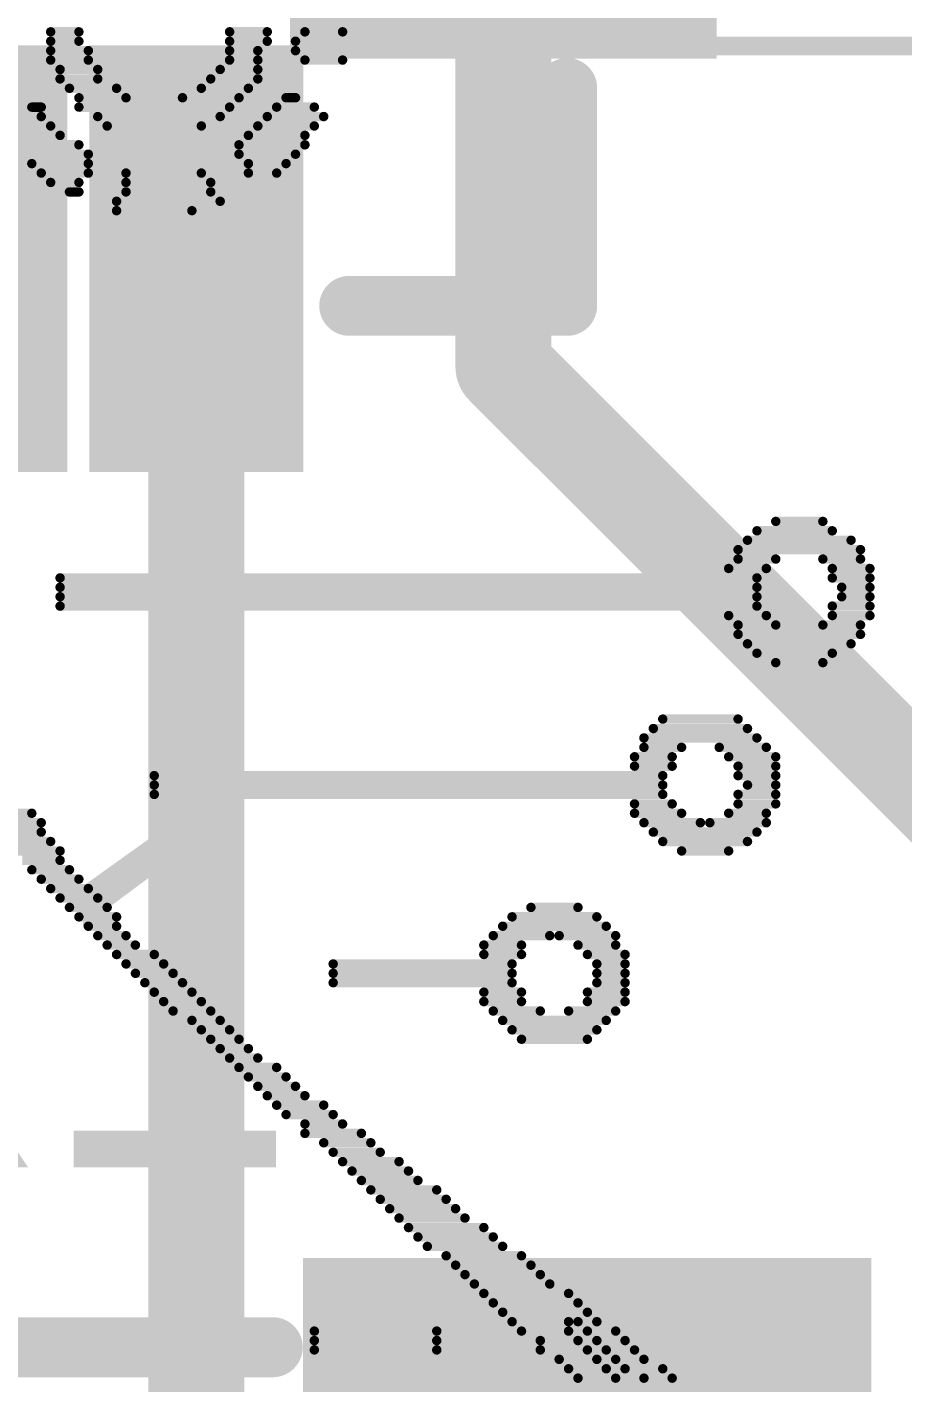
# Model space of a CAD drawing. Header units: inches. Extents: x -8 to 386, y -12 to 64.
# Drawn here: x 11.773 to 13.628, y 1.271 to 4.142 of the extents above; entities that cross this region are included whole.
import ezdxf

# ---------------------------------------------------------------- set-up
doc = ezdxf.new("R2010")
doc.units = ezdxf.units.IN
for name, color, linetype in [('Board_outline', 216, 'Continuous'), ('Bottom Overlay', 54, 'Continuous'), ('Top Layer', 1, 'Continuous'), ('Top Overlay', 2, 'Continuous'), ('Top Paste', 8, 'Continuous'), ('Top Solder', 216, 'Continuous')]:
    doc.layers.add(name, color=color, linetype=linetype)
doc.styles.add('Arial', font='', dxfattribs={"height": 0.2})
doc.styles.get('Arial').set_extended_font_data('Arial')

msp = doc.modelspace()

# ---------------------------------------------------------------- hatches: boundary and pattern name
at = {"layer": 'Top Layer'}
for points in [[(12.257, 4.0018), (12.257, 3.3018), (12.007, 3.3018), (12.007, 4.0018)], [(13.4874, 1.4478), (12.446, 1.4478), (12.446, -0.3556), (13.4874, -0.3556)], [(13.4594, -0.3666), (12.4594, -0.3666), (12.4594, 1.4334), (13.4594, 1.4334)]]:
    msp.add_hatch(color=1, dxfattribs=at).paths.add_polyline_path(points)
at = {"layer": 'Top Paste'}
for points in [[(12.257, 4.0018), (12.257, 3.3018), (12.007, 3.3018), (12.007, 4.0018)], [(13.4594, -0.3666), (12.4594, -0.3666), (12.4594, 1.4334), (13.4594, 1.4334)]]:
    msp.add_hatch(color=8, dxfattribs=at).paths.add_polyline_path(points)
at = {"layer": 'Top Solder'}
for points in [[(12.3304, 4.5284), (13.2336, 4.5284), (13.2336, 4.0752), (12.3304, 4.0752)], [(11.8586, 4.1034), (11.8586, 3.2002), (11.4054, 3.2002), (11.4054, 4.1034)], [(12.3586, 4.1034), (12.3586, 3.2002), (11.9054, 3.2002), (11.9054, 4.1034)], [(13.561, -0.4682), (12.3578, -0.4682), (12.3578, 1.535), (13.561, 1.535)]]:
    msp.add_hatch(color=216, dxfattribs=at).paths.add_polyline_path(points)

# ---------------------------------------------------------------- linework, layer by layer
at = {"layer": 'Board_outline', "const_width": 0.254}
msp.add_lwpolyline([(37.5368, 13.3604, 1), (-7.4632, 13.3604, 1)], format="xyb", close=True, dxfattribs=at)
at = {"layer": 'Bottom Overlay', "const_width": 0.0199}
for points in [[(11.8233, 4.1321), (11.8832, 4.1321)], [(12.2022, 4.1321), (12.282, 4.1321)], [(12.3617, 4.1321), (12.4415, 4.1321)], [(11.8233, 4.1122), (11.8832, 4.1122)], [(12.2022, 4.1122), (12.282, 4.1122)], [(12.3418, 4.1122), (13.6977, 4.1122)], [(11.8233, 4.0922), (11.9031, 4.0922)], [(11.8233, 4.0723), (11.9031, 4.0723)], [(12.2022, 4.0922), (12.262, 4.0922)], [(12.2022, 4.0723), (12.262, 4.0723)], [(12.3418, 4.0922), (13.6977, 4.0922)], [(12.3617, 4.0723), (12.4415, 4.0723)], [(11.8433, 4.0524), (11.923, 4.0524)], [(12.1823, 4.0524), (12.262, 4.0524)], [(11.8433, 4.0324), (11.923, 4.0324)], [(11.8632, 4.0125), (11.9629, 4.0125)], [(12.1424, 4.0125), (12.2421, 4.0125)], [(12.1623, 4.0324), (12.262, 4.0324)], [(11.8832, 3.9925), (11.9829, 3.9925)], [(12.1025, 3.9925), (12.2221, 3.9925)], [(12.3218, 3.9925), (12.3418, 3.9925)], [(11.7635, 3.9527), (11.8034, 3.9527)], [(11.7835, 3.9726), (11.8034, 3.9726)], [(11.8832, 3.9726), (12.2022, 3.9726)], [(11.923, 3.9527), (12.1823, 3.9527)], [(12.282, 3.9527), (12.4016, 3.9527)], [(12.3019, 3.9726), (12.3817, 3.9726)], [(11.7236, 3.9327), (11.8233, 3.9327)], [(11.943, 3.9327), (12.1424, 3.9327)], [(12.262, 3.9327), (12.3817, 3.9327)], [(11.7236, 3.9128), (11.8433, 3.9128)], [(12.2421, 3.9128), (12.3617, 3.9128)], [(11.7436, 3.8928), (11.8832, 3.8928)], [(11.7635, 3.8729), (11.9031, 3.8729)], [(12.2221, 3.8928), (12.3617, 3.8928)], [(12.2221, 3.8729), (12.3418, 3.8729)], [(11.7835, 3.853), (11.9031, 3.853)], [(12.2421, 3.853), (12.3218, 3.853)], [(11.8034, 3.833), (11.9031, 3.833)], [(11.8233, 3.8131), (11.8832, 3.8131)], [(11.9829, 3.833), (12.1424, 3.833)], [(11.9829, 3.8131), (12.1623, 3.8131)], [(12.2421, 3.833), (12.3019, 3.833)], [(11.8632, 3.7931), (11.8832, 3.7931)], [(11.9829, 3.7931), (12.1623, 3.7931)], [(11.9629, 3.7732), (12.1823, 3.7732)], [(11.9629, 3.7533), (12.1224, 3.7533)], [(13.3587, 3.0952), (13.4584, 3.0952)], [(13.3189, 3.0753), (13.4784, 3.0753)], [(13.279, 3.0354), (13.5382, 3.0354)], [(13.2989, 3.0554), (13.5183, 3.0554)], [(13.279, 3.0155), (13.3587, 3.0155)], [(13.4584, 3.0155), (13.5382, 3.0155)], [(13.259, 2.9955), (13.3388, 2.9955)], [(13.4784, 2.9955), (13.5581, 2.9955)], [(11.8433, 2.9756), (13.3189, 2.9756)], [(11.8433, 2.9557), (13.3189, 2.9557)], [(13.4784, 2.9756), (13.5581, 2.9756)], [(13.4983, 2.9557), (13.5581, 2.9557)], [(11.8433, 2.9357), (13.3189, 2.9357)], [(13.4983, 2.9357), (13.5581, 2.9357)], [(11.8433, 2.9158), (13.3189, 2.9158)], [(13.259, 2.8958), (13.3388, 2.8958)], [(13.4784, 2.9158), (13.5581, 2.9158)], [(13.4784, 2.8958), (13.5581, 2.8958)], [(13.279, 2.8759), (13.3587, 2.8759)], [(13.4584, 2.8759), (13.5382, 2.8759)], [(13.279, 2.856), (13.5382, 2.856)], [(13.2989, 2.836), (13.5183, 2.836)], [(13.3189, 2.8161), (13.4784, 2.8161)], [(13.3587, 2.7961), (13.4584, 2.7961)], [(13.1195, 2.6765), (13.279, 2.6765)], [(13.0796, 2.6366), (13.3189, 2.6366)], [(13.0995, 2.6565), (13.2989, 2.6565)], [(13.0796, 2.6167), (13.1593, 2.6167)], [(13.2391, 2.6167), (13.3388, 2.6167)], [(13.0596, 2.5967), (13.1394, 2.5967)], [(13.0596, 2.5768), (13.1394, 2.5768)], [(13.259, 2.5967), (13.3587, 2.5967)], [(13.279, 2.5768), (13.3587, 2.5768)], [(12.0427, 2.5568), (13.1195, 2.5568)], [(13.279, 2.5568), (13.3587, 2.5568)], [(12.0427, 2.5369), (13.1195, 2.5369)], [(12.0427, 2.517), (13.1195, 2.517)], [(13.279, 2.517), (13.3587, 2.517)], [(13.2989, 2.5369), (13.3587, 2.5369)], [(13.0596, 2.497), (13.1394, 2.497)], [(13.279, 2.497), (13.3587, 2.497)], [(11.6838, 2.4771), (11.7835, 2.4771)], [(13.0596, 2.4771), (13.1593, 2.4771)], [(13.259, 2.4771), (13.3388, 2.4771)], [(11.7037, 2.4571), (11.8034, 2.4571)], [(11.7037, 2.4372), (11.8034, 2.4372)], [(13.0796, 2.4571), (13.1992, 2.4571)], [(13.0995, 2.4372), (13.3189, 2.4372)], [(13.2192, 2.4571), (13.3388, 2.4571)], [(11.7236, 2.4173), (11.8233, 2.4173)], [(13.1195, 2.4173), (13.2989, 2.4173)], [(11.7436, 2.3973), (11.8433, 2.3973)], [(11.7635, 2.3774), (11.8433, 2.3774)], [(13.1593, 2.3973), (13.259, 2.3973)], [(11.7835, 2.3574), (11.8632, 2.3574)], [(11.8034, 2.3375), (11.8832, 2.3375)], [(11.8233, 2.3176), (11.9031, 2.3176)], [(11.8433, 2.2976), (11.923, 2.2976)], [(11.8632, 2.2777), (11.943, 2.2777)], [(12.8403, 2.2777), (12.94, 2.2777)], [(11.8832, 2.2577), (11.9629, 2.2577)], [(11.9031, 2.2378), (11.9629, 2.2378)], [(12.7805, 2.2378), (12.9998, 2.2378)], [(12.8004, 2.2577), (12.9799, 2.2577)], [(11.923, 2.2179), (11.9829, 2.2179)], [(12.7605, 2.2179), (12.8802, 2.2179)], [(12.9001, 2.2179), (13.0198, 2.2179)], [(11.943, 2.1979), (12.0028, 2.1979)], [(11.9629, 2.178), (12.0427, 2.178)], [(12.7406, 2.1979), (12.8204, 2.1979)], [(12.7406, 2.178), (12.8204, 2.178)], [(12.94, 2.1979), (13.0198, 2.1979)], [(12.9599, 2.178), (13.0397, 2.178)], [(11.9829, 2.158), (12.0626, 2.158)], [(12.4215, 2.158), (12.8004, 2.158)], [(12.9799, 2.158), (13.0397, 2.158)], [(12.0028, 2.1381), (12.0826, 2.1381)], [(12.0227, 2.1182), (12.1025, 2.1182)], [(12.4215, 2.1381), (12.8004, 2.1381)], [(12.4215, 2.1182), (12.8004, 2.1182)], [(12.9799, 2.1381), (13.0397, 2.1381)], [(12.9799, 2.1182), (13.0397, 2.1182)], [(12.0427, 2.0982), (12.1224, 2.0982)], [(12.7406, 2.0982), (12.8204, 2.0982)], [(12.9599, 2.0982), (13.0397, 2.0982)], [(12.0626, 2.0783), (12.1424, 2.0783)], [(12.0826, 2.0583), (12.1623, 2.0583)], [(12.7406, 2.0783), (12.8204, 2.0783)], [(12.7605, 2.0583), (12.8602, 2.0583)], [(12.9201, 2.0583), (13.0198, 2.0583)], [(12.9599, 2.0783), (13.0397, 2.0783)], [(12.1224, 2.0384), (12.1823, 2.0384)], [(12.7805, 2.0384), (12.9998, 2.0384)], [(12.1424, 2.0185), (12.2022, 2.0185)], [(12.8004, 2.0185), (12.9799, 2.0185)], [(12.1623, 1.9985), (12.2221, 1.9985)], [(12.1823, 1.9786), (12.2421, 1.9786)], [(12.8204, 1.9985), (12.9599, 1.9985)], [(12.2022, 1.9586), (12.262, 1.9586)], [(12.2221, 1.9387), (12.3019, 1.9387)], [(12.2421, 1.9188), (12.3218, 1.9188)], [(12.262, 1.8988), (12.3418, 1.8988)], [(12.282, 1.8789), (12.3617, 1.8789)], [(12.3019, 1.8589), (12.4016, 1.8589)], [(12.3218, 1.839), (12.4215, 1.839)], [(12.3617, 1.8191), (12.4415, 1.8191)], [(12.3617, 1.7991), (12.4814, 1.7991)], [(12.4016, 1.7792), (12.5013, 1.7792)], [(12.4215, 1.7592), (12.5213, 1.7592)], [(12.4415, 1.7393), (12.5611, 1.7393)], [(12.4614, 1.7194), (12.5811, 1.7194)], [(12.4814, 1.6994), (12.601, 1.6994)], [(12.5013, 1.6795), (12.6409, 1.6795)], [(12.5213, 1.6595), (12.6608, 1.6595)], [(12.5412, 1.6396), (12.6808, 1.6396)], [(12.5611, 1.6197), (12.7007, 1.6197)], [(12.5811, 1.5997), (12.7406, 1.5997)], [(12.601, 1.5798), (12.7605, 1.5798)], [(12.621, 1.5598), (12.7805, 1.5598)], [(12.6608, 1.5399), (12.8204, 1.5399)], [(12.6808, 1.52), (12.8403, 1.52)], [(12.7007, 1.5), (12.8602, 1.5)], [(12.7207, 1.4801), (12.8802, 1.4801)], [(12.7406, 1.4601), (12.9201, 1.4601)], [(12.7605, 1.4402), (12.94, 1.4402)], [(12.7805, 1.4203), (12.9599, 1.4203)], [(12.8004, 1.4003), (12.9201, 1.4003)], [(12.94, 1.4003), (12.9799, 1.4003)], [(12.3817, 1.3804), (12.6409, 1.3804)], [(12.8204, 1.3804), (12.9201, 1.3804)], [(12.9599, 1.3804), (13.0198, 1.3804)], [(12.3817, 1.3604), (12.6409, 1.3604)], [(12.3817, 1.3405), (12.6409, 1.3405)], [(12.8602, 1.3604), (12.94, 1.3604)], [(12.8602, 1.3405), (12.9599, 1.3405)], [(12.9799, 1.3604), (13.0397, 1.3604)], [(12.9998, 1.3405), (13.0596, 1.3405)], [(12.9001, 1.3206), (12.9799, 1.3206)], [(13.0198, 1.3206), (13.0796, 1.3206)], [(12.9201, 1.3006), (12.9998, 1.3006)], [(13.0397, 1.3006), (13.1195, 1.3006)], [(12.94, 1.2807), (13.0198, 1.2807)], [(13.0796, 1.2807), (13.1394, 1.2807)]]:
    msp.add_lwpolyline(points, dxfattribs=at)
at = {"layer": 'Bottom Overlay', "const_width": 0.00997}
for points in [[(11.8184, 4.1321, 1), (11.8283, 4.1321, 1)], [(11.8782, 4.1321, 1), (11.8881, 4.1321, 1)], [(12.1972, 4.1321, 1), (12.2072, 4.1321, 1)], [(12.277, 4.1321, 1), (12.287, 4.1321, 1)], [(12.3567, 4.1321, 1), (12.3667, 4.1321, 1)], [(12.4365, 4.1321, 1), (12.4465, 4.1321, 1)], [(11.8184, 4.1122, 1), (11.8283, 4.1122, 1)], [(11.8782, 4.1122, 1), (11.8881, 4.1122, 1)], [(12.1972, 4.1122, 1), (12.2072, 4.1122, 1)], [(12.277, 4.1122, 1), (12.287, 4.1122, 1)], [(12.3368, 4.1122, 1), (12.3468, 4.1122, 1)], [(11.8184, 4.0922, 1), (11.8283, 4.0922, 1)], [(11.8184, 4.0723, 1), (11.8283, 4.0723, 1)], [(11.8981, 4.0922, 1), (11.9081, 4.0922, 1)], [(11.8981, 4.0723, 1), (11.9081, 4.0723, 1)], [(12.1972, 4.0922, 1), (12.2072, 4.0922, 1)], [(12.1972, 4.0723, 1), (12.2072, 4.0723, 1)], [(12.257, 4.0922, 1), (12.267, 4.0922, 1)], [(12.257, 4.0723, 1), (12.267, 4.0723, 1)], [(12.3368, 4.0922, 1), (12.3468, 4.0922, 1)], [(12.3567, 4.0723, 1), (12.3667, 4.0723, 1)], [(12.4365, 4.0723, 1), (12.4465, 4.0723, 1)], [(11.8383, 4.0524, 1), (11.8483, 4.0524, 1)], [(11.9181, 4.0524, 1), (11.928, 4.0524, 1)], [(12.1773, 4.0524, 1), (12.1873, 4.0524, 1)], [(12.257, 4.0524, 1), (12.267, 4.0524, 1)], [(11.8383, 4.0324, 1), (11.8483, 4.0324, 1)], [(11.8582, 4.0125, 1), (11.8682, 4.0125, 1)], [(11.9181, 4.0324, 1), (11.928, 4.0324, 1)], [(11.9579, 4.0125, 1), (11.9679, 4.0125, 1)], [(12.1374, 4.0125, 1), (12.1474, 4.0125, 1)], [(12.1573, 4.0324, 1), (12.1673, 4.0324, 1)], [(12.2371, 4.0125, 1), (12.2471, 4.0125, 1)], [(12.257, 4.0324, 1), (12.267, 4.0324, 1)], [(11.8782, 3.9925, 1), (11.8881, 3.9925, 1)], [(11.9779, 3.9925, 1), (11.9879, 3.9925, 1)], [(12.0975, 3.9925, 1), (12.1075, 3.9925, 1)], [(12.2172, 3.9925, 1), (12.2271, 3.9925, 1)], [(12.3169, 3.9925, 1), (12.3268, 3.9925, 1)], [(12.3368, 3.9925, 1), (12.3468, 3.9925, 1)], [(11.7785, 3.9726, 1), (11.7884, 3.9726, 1)], [(11.7984, 3.9726, 1), (11.8084, 3.9726, 1)], [(11.7984, 3.9527, 1), (11.8084, 3.9527, 1)], [(11.8782, 3.9726, 1), (11.8881, 3.9726, 1)], [(11.9181, 3.9527, 1), (11.928, 3.9527, 1)], [(12.1773, 3.9527, 1), (12.1873, 3.9527, 1)], [(12.1972, 3.9726, 1), (12.2072, 3.9726, 1)], [(12.277, 3.9527, 1), (12.287, 3.9527, 1)], [(12.2969, 3.9726, 1), (12.3069, 3.9726, 1)], [(12.3767, 3.9726, 1), (12.3867, 3.9726, 1)], [(12.3966, 3.9527, 1), (12.4066, 3.9527, 1)], [(11.8184, 3.9327, 1), (11.8283, 3.9327, 1)], [(11.938, 3.9327, 1), (11.948, 3.9327, 1)], [(12.1374, 3.9327, 1), (12.1474, 3.9327, 1)], [(12.257, 3.9327, 1), (12.267, 3.9327, 1)], [(12.3767, 3.9327, 1), (12.3867, 3.9327, 1)], [(11.8383, 3.9128, 1), (11.8483, 3.9128, 1)], [(12.2371, 3.9128, 1), (12.2471, 3.9128, 1)], [(12.3567, 3.9128, 1), (12.3667, 3.9128, 1)], [(11.8782, 3.8928, 1), (11.8881, 3.8928, 1)], [(11.8981, 3.8729, 1), (11.9081, 3.8729, 1)], [(12.2172, 3.8928, 1), (12.2271, 3.8928, 1)], [(12.2172, 3.8729, 1), (12.2271, 3.8729, 1)], [(12.3368, 3.8729, 1), (12.3468, 3.8729, 1)], [(12.3567, 3.8928, 1), (12.3667, 3.8928, 1)], [(11.7785, 3.853, 1), (11.7884, 3.853, 1)], [(11.8981, 3.853, 1), (11.9081, 3.853, 1)], [(12.2371, 3.853, 1), (12.2471, 3.853, 1)], [(12.3169, 3.853, 1), (12.3268, 3.853, 1)], [(11.7984, 3.833, 1), (11.8084, 3.833, 1)], [(11.8184, 3.8131, 1), (11.8283, 3.8131, 1)], [(11.8782, 3.8131, 1), (11.8881, 3.8131, 1)], [(11.8981, 3.833, 1), (11.9081, 3.833, 1)], [(11.9779, 3.833, 1), (11.9879, 3.833, 1)], [(11.9779, 3.8131, 1), (11.9879, 3.8131, 1)], [(12.1374, 3.833, 1), (12.1474, 3.833, 1)], [(12.1573, 3.8131, 1), (12.1673, 3.8131, 1)], [(12.2371, 3.833, 1), (12.2471, 3.833, 1)], [(12.2969, 3.833, 1), (12.3069, 3.833, 1)], [(11.8582, 3.7931, 1), (11.8682, 3.7931, 1)], [(11.8782, 3.7931, 1), (11.8881, 3.7931, 1)], [(11.9779, 3.7931, 1), (11.9879, 3.7931, 1)], [(12.1573, 3.7931, 1), (12.1673, 3.7931, 1)], [(11.9579, 3.7732, 1), (11.9679, 3.7732, 1)], [(11.9579, 3.7533, 1), (11.9679, 3.7533, 1)], [(12.1175, 3.7533, 1), (12.1274, 3.7533, 1)], [(12.1773, 3.7732, 1), (12.1873, 3.7732, 1)], [(13.3538, 3.0952, 1), (13.3637, 3.0952, 1)], [(13.4535, 3.0952, 1), (13.4634, 3.0952, 1)], [(13.3139, 3.0753, 1), (13.3238, 3.0753, 1)], [(13.4734, 3.0753, 1), (13.4834, 3.0753, 1)], [(13.274, 3.0354, 1), (13.284, 3.0354, 1)], [(13.2939, 3.0554, 1), (13.3039, 3.0554, 1)], [(13.5133, 3.0554, 1), (13.5232, 3.0554, 1)], [(13.5332, 3.0354, 1), (13.5432, 3.0354, 1)], [(13.274, 3.0155, 1), (13.284, 3.0155, 1)], [(13.3538, 3.0155, 1), (13.3637, 3.0155, 1)], [(13.4535, 3.0155, 1), (13.4634, 3.0155, 1)], [(13.5332, 3.0155, 1), (13.5432, 3.0155, 1)], [(13.2541, 2.9955, 1), (13.264, 2.9955, 1)], [(13.3338, 2.9955, 1), (13.3438, 2.9955, 1)], [(13.4734, 2.9955, 1), (13.4834, 2.9955, 1)], [(13.5532, 2.9955, 1), (13.5631, 2.9955, 1)], [(11.8383, 2.9756, 1), (11.8483, 2.9756, 1)], [(11.8383, 2.9557, 1), (11.8483, 2.9557, 1)], [(13.3139, 2.9756, 1), (13.3238, 2.9756, 1)], [(13.3139, 2.9557, 1), (13.3238, 2.9557, 1)], [(13.4734, 2.9756, 1), (13.4834, 2.9756, 1)], [(13.4933, 2.9557, 1), (13.5033, 2.9557, 1)], [(13.5532, 2.9756, 1), (13.5631, 2.9756, 1)], [(13.5532, 2.9557, 1), (13.5631, 2.9557, 1)], [(11.8383, 2.9357, 1), (11.8483, 2.9357, 1)], [(13.3139, 2.9357, 1), (13.3238, 2.9357, 1)], [(13.4933, 2.9357, 1), (13.5033, 2.9357, 1)], [(13.5532, 2.9357, 1), (13.5631, 2.9357, 1)], [(11.8383, 2.9158, 1), (11.8483, 2.9158, 1)], [(13.2541, 2.8958, 1), (13.264, 2.8958, 1)], [(13.3139, 2.9158, 1), (13.3238, 2.9158, 1)], [(13.3338, 2.8958, 1), (13.3438, 2.8958, 1)], [(13.4734, 2.9158, 1), (13.4834, 2.9158, 1)], [(13.4734, 2.8958, 1), (13.4834, 2.8958, 1)], [(13.5532, 2.9158, 1), (13.5631, 2.9158, 1)], [(13.5532, 2.8958, 1), (13.5631, 2.8958, 1)], [(13.274, 2.8759, 1), (13.284, 2.8759, 1)], [(13.3538, 2.8759, 1), (13.3637, 2.8759, 1)], [(13.4535, 2.8759, 1), (13.4634, 2.8759, 1)], [(13.5332, 2.8759, 1), (13.5432, 2.8759, 1)], [(13.274, 2.856, 1), (13.284, 2.856, 1)], [(13.2939, 2.836, 1), (13.3039, 2.836, 1)], [(13.5133, 2.836, 1), (13.5232, 2.836, 1)], [(13.5332, 2.856, 1), (13.5432, 2.856, 1)], [(13.3139, 2.8161, 1), (13.3238, 2.8161, 1)], [(13.4734, 2.8161, 1), (13.4834, 2.8161, 1)], [(13.3538, 2.7961, 1), (13.3637, 2.7961, 1)], [(13.4535, 2.7961, 1), (13.4634, 2.7961, 1)], [(13.1145, 2.6765, 1), (13.1244, 2.6765, 1)], [(13.274, 2.6765, 1), (13.284, 2.6765, 1)], [(13.0746, 2.6366, 1), (13.0846, 2.6366, 1)], [(13.0945, 2.6565, 1), (13.1045, 2.6565, 1)], [(13.2939, 2.6565, 1), (13.3039, 2.6565, 1)], [(13.3139, 2.6366, 1), (13.3238, 2.6366, 1)], [(13.0746, 2.6167, 1), (13.0846, 2.6167, 1)], [(13.1544, 2.6167, 1), (13.1643, 2.6167, 1)], [(13.2341, 2.6167, 1), (13.2441, 2.6167, 1)], [(13.3338, 2.6167, 1), (13.3438, 2.6167, 1)], [(13.0547, 2.5967, 1), (13.0646, 2.5967, 1)], [(13.0547, 2.5768, 1), (13.0646, 2.5768, 1)], [(13.1344, 2.5967, 1), (13.1444, 2.5967, 1)], [(13.1344, 2.5768, 1), (13.1444, 2.5768, 1)], [(13.2541, 2.5967, 1), (13.264, 2.5967, 1)], [(13.274, 2.5768, 1), (13.284, 2.5768, 1)], [(13.3538, 2.5967, 1), (13.3637, 2.5967, 1)], [(13.3538, 2.5768, 1), (13.3637, 2.5768, 1)], [(12.0377, 2.5568, 1), (12.0477, 2.5568, 1)], [(13.1145, 2.5568, 1), (13.1244, 2.5568, 1)], [(13.274, 2.5568, 1), (13.284, 2.5568, 1)], [(13.3538, 2.5568, 1), (13.3637, 2.5568, 1)], [(12.0377, 2.5369, 1), (12.0477, 2.5369, 1)], [(12.0377, 2.517, 1), (12.0477, 2.517, 1)], [(13.1145, 2.5369, 1), (13.1244, 2.5369, 1)], [(13.1145, 2.517, 1), (13.1244, 2.517, 1)], [(13.274, 2.517, 1), (13.284, 2.517, 1)], [(13.2939, 2.5369, 1), (13.3039, 2.5369, 1)], [(13.3538, 2.5369, 1), (13.3637, 2.5369, 1)], [(13.3538, 2.517, 1), (13.3637, 2.517, 1)], [(13.0547, 2.497, 1), (13.0646, 2.497, 1)], [(13.1344, 2.497, 1), (13.1444, 2.497, 1)], [(13.274, 2.497, 1), (13.284, 2.497, 1)], [(13.3538, 2.497, 1), (13.3637, 2.497, 1)], [(11.7785, 2.4771, 1), (11.7884, 2.4771, 1)], [(13.0547, 2.4771, 1), (13.0646, 2.4771, 1)], [(13.1544, 2.4771, 1), (13.1643, 2.4771, 1)], [(13.2541, 2.4771, 1), (13.264, 2.4771, 1)], [(13.3338, 2.4771, 1), (13.3438, 2.4771, 1)], [(11.7984, 2.4571, 1), (11.8084, 2.4571, 1)], [(11.7984, 2.4372, 1), (11.8084, 2.4372, 1)], [(13.0746, 2.4571, 1), (13.0846, 2.4571, 1)], [(13.0945, 2.4372, 1), (13.1045, 2.4372, 1)], [(13.1942, 2.4571, 1), (13.2042, 2.4571, 1)], [(13.2142, 2.4571, 1), (13.2241, 2.4571, 1)], [(13.3139, 2.4372, 1), (13.3238, 2.4372, 1)], [(13.3338, 2.4571, 1), (13.3438, 2.4571, 1)], [(11.8184, 2.4173, 1), (11.8283, 2.4173, 1)], [(13.1145, 2.4173, 1), (13.1244, 2.4173, 1)], [(13.2939, 2.4173, 1), (13.3039, 2.4173, 1)], [(11.8383, 2.3973, 1), (11.8483, 2.3973, 1)], [(11.8383, 2.3774, 1), (11.8483, 2.3774, 1)], [(13.1544, 2.3973, 1), (13.1643, 2.3973, 1)], [(13.2541, 2.3973, 1), (13.264, 2.3973, 1)], [(11.7785, 2.3574, 1), (11.7884, 2.3574, 1)], [(11.8582, 2.3574, 1), (11.8682, 2.3574, 1)], [(11.7984, 2.3375, 1), (11.8084, 2.3375, 1)], [(11.8184, 2.3176, 1), (11.8283, 2.3176, 1)], [(11.8782, 2.3375, 1), (11.8881, 2.3375, 1)], [(11.8981, 2.3176, 1), (11.9081, 2.3176, 1)], [(11.8383, 2.2976, 1), (11.8483, 2.2976, 1)], [(11.9181, 2.2976, 1), (11.928, 2.2976, 1)], [(11.8582, 2.2777, 1), (11.8682, 2.2777, 1)], [(11.938, 2.2777, 1), (11.948, 2.2777, 1)], [(12.8353, 2.2777, 1), (12.8453, 2.2777, 1)], [(12.935, 2.2777, 1), (12.945, 2.2777, 1)], [(11.8782, 2.2577, 1), (11.8881, 2.2577, 1)], [(11.8981, 2.2378, 1), (11.9081, 2.2378, 1)], [(11.9579, 2.2577, 1), (11.9679, 2.2577, 1)], [(11.9579, 2.2378, 1), (11.9679, 2.2378, 1)], [(12.7755, 2.2378, 1), (12.7855, 2.2378, 1)], [(12.7954, 2.2577, 1), (12.8054, 2.2577, 1)], [(12.9749, 2.2577, 1), (12.9849, 2.2577, 1)], [(12.9948, 2.2378, 1), (13.0048, 2.2378, 1)], [(11.9181, 2.2179, 1), (11.928, 2.2179, 1)], [(11.9779, 2.2179, 1), (11.9879, 2.2179, 1)], [(12.7555, 2.2179, 1), (12.7655, 2.2179, 1)], [(12.8752, 2.2179, 1), (12.8852, 2.2179, 1)], [(12.8951, 2.2179, 1), (12.9051, 2.2179, 1)], [(13.0148, 2.2179, 1), (13.0247, 2.2179, 1)], [(11.938, 2.1979, 1), (11.948, 2.1979, 1)], [(11.9579, 2.178, 1), (11.9679, 2.178, 1)], [(11.9978, 2.1979, 1), (12.0078, 2.1979, 1)], [(12.0377, 2.178, 1), (12.0477, 2.178, 1)], [(12.7356, 2.1979, 1), (12.7456, 2.1979, 1)], [(12.7356, 2.178, 1), (12.7456, 2.178, 1)], [(12.8154, 2.1979, 1), (12.8253, 2.1979, 1)], [(12.8154, 2.178, 1), (12.8253, 2.178, 1)], [(12.935, 2.1979, 1), (12.945, 2.1979, 1)], [(12.955, 2.178, 1), (12.9649, 2.178, 1)], [(13.0148, 2.1979, 1), (13.0247, 2.1979, 1)], [(13.0347, 2.178, 1), (13.0447, 2.178, 1)], [(11.9779, 2.158, 1), (11.9879, 2.158, 1)], [(12.0576, 2.158, 1), (12.0676, 2.158, 1)], [(12.4166, 2.158, 1), (12.4265, 2.158, 1)], [(12.7954, 2.158, 1), (12.8054, 2.158, 1)], [(12.9749, 2.158, 1), (12.9849, 2.158, 1)], [(13.0347, 2.158, 1), (13.0447, 2.158, 1)], [(11.9978, 2.1381, 1), (12.0078, 2.1381, 1)], [(12.0178, 2.1182, 1), (12.0277, 2.1182, 1)], [(12.0776, 2.1381, 1), (12.0876, 2.1381, 1)], [(12.0975, 2.1182, 1), (12.1075, 2.1182, 1)], [(12.4166, 2.1381, 1), (12.4265, 2.1381, 1)], [(12.4166, 2.1182, 1), (12.4265, 2.1182, 1)], [(12.7954, 2.1381, 1), (12.8054, 2.1381, 1)], [(12.7954, 2.1182, 1), (12.8054, 2.1182, 1)], [(12.9749, 2.1381, 1), (12.9849, 2.1381, 1)], [(12.9749, 2.1182, 1), (12.9849, 2.1182, 1)], [(13.0347, 2.1381, 1), (13.0447, 2.1381, 1)], [(13.0347, 2.1182, 1), (13.0447, 2.1182, 1)], [(12.0377, 2.0982, 1), (12.0477, 2.0982, 1)], [(12.1175, 2.0982, 1), (12.1274, 2.0982, 1)], [(12.7356, 2.0982, 1), (12.7456, 2.0982, 1)], [(12.8154, 2.0982, 1), (12.8253, 2.0982, 1)], [(12.955, 2.0982, 1), (12.9649, 2.0982, 1)], [(13.0347, 2.0982, 1), (13.0447, 2.0982, 1)], [(12.0576, 2.0783, 1), (12.0676, 2.0783, 1)], [(12.0776, 2.0583, 1), (12.0876, 2.0583, 1)], [(12.1374, 2.0783, 1), (12.1474, 2.0783, 1)], [(12.1573, 2.0583, 1), (12.1673, 2.0583, 1)], [(12.7356, 2.0783, 1), (12.7456, 2.0783, 1)], [(12.7555, 2.0583, 1), (12.7655, 2.0583, 1)], [(12.8154, 2.0783, 1), (12.8253, 2.0783, 1)], [(12.8552, 2.0583, 1), (12.8652, 2.0583, 1)], [(12.9151, 2.0583, 1), (12.925, 2.0583, 1)], [(12.955, 2.0783, 1), (12.9649, 2.0783, 1)], [(13.0148, 2.0583, 1), (13.0247, 2.0583, 1)], [(13.0347, 2.0783, 1), (13.0447, 2.0783, 1)], [(12.1175, 2.0384, 1), (12.1274, 2.0384, 1)], [(12.1773, 2.0384, 1), (12.1873, 2.0384, 1)], [(12.7755, 2.0384, 1), (12.7855, 2.0384, 1)], [(12.9948, 2.0384, 1), (13.0048, 2.0384, 1)], [(12.1374, 2.0185, 1), (12.1474, 2.0185, 1)], [(12.1972, 2.0185, 1), (12.2072, 2.0185, 1)], [(12.7954, 2.0185, 1), (12.8054, 2.0185, 1)], [(12.9749, 2.0185, 1), (12.9849, 2.0185, 1)], [(12.1573, 1.9985, 1), (12.1673, 1.9985, 1)], [(12.1773, 1.9786, 1), (12.1873, 1.9786, 1)], [(12.2172, 1.9985, 1), (12.2271, 1.9985, 1)], [(12.2371, 1.9786, 1), (12.2471, 1.9786, 1)], [(12.8154, 1.9985, 1), (12.8253, 1.9985, 1)], [(12.955, 1.9985, 1), (12.9649, 1.9985, 1)], [(12.1972, 1.9586, 1), (12.2072, 1.9586, 1)], [(12.257, 1.9586, 1), (12.267, 1.9586, 1)], [(12.2172, 1.9387, 1), (12.2271, 1.9387, 1)], [(12.2371, 1.9188, 1), (12.2471, 1.9188, 1)], [(12.2969, 1.9387, 1), (12.3069, 1.9387, 1)], [(12.3169, 1.9188, 1), (12.3268, 1.9188, 1)], [(12.257, 1.8988, 1), (12.267, 1.8988, 1)], [(12.3368, 1.8988, 1), (12.3468, 1.8988, 1)], [(12.277, 1.8789, 1), (12.287, 1.8789, 1)], [(12.2969, 1.8589, 1), (12.3069, 1.8589, 1)], [(12.3567, 1.8789, 1), (12.3667, 1.8789, 1)], [(12.3966, 1.8589, 1), (12.4066, 1.8589, 1)], [(12.3169, 1.839, 1), (12.3268, 1.839, 1)], [(12.4166, 1.839, 1), (12.4265, 1.839, 1)], [(12.3567, 1.8191, 1), (12.3667, 1.8191, 1)], [(12.3567, 1.7991, 1), (12.3667, 1.7991, 1)], [(12.4365, 1.8191, 1), (12.4465, 1.8191, 1)], [(12.4764, 1.7991, 1), (12.4864, 1.7991, 1)], [(12.3966, 1.7792, 1), (12.4066, 1.7792, 1)], [(12.4963, 1.7792, 1), (12.5063, 1.7792, 1)], [(12.4166, 1.7592, 1), (12.4265, 1.7592, 1)], [(12.5163, 1.7592, 1), (12.5262, 1.7592, 1)], [(12.4365, 1.7393, 1), (12.4465, 1.7393, 1)], [(12.4564, 1.7194, 1), (12.4664, 1.7194, 1)], [(12.5561, 1.7393, 1), (12.5661, 1.7393, 1)], [(12.5761, 1.7194, 1), (12.5861, 1.7194, 1)], [(12.4764, 1.6994, 1), (12.4864, 1.6994, 1)], [(12.596, 1.6994, 1), (12.606, 1.6994, 1)], [(12.4963, 1.6795, 1), (12.5063, 1.6795, 1)], [(12.5163, 1.6595, 1), (12.5262, 1.6595, 1)], [(12.6359, 1.6795, 1), (12.6459, 1.6795, 1)], [(12.6558, 1.6595, 1), (12.6658, 1.6595, 1)], [(12.5362, 1.6396, 1), (12.5462, 1.6396, 1)], [(12.6758, 1.6396, 1), (12.6858, 1.6396, 1)], [(12.5561, 1.6197, 1), (12.5661, 1.6197, 1)], [(12.5761, 1.5997, 1), (12.5861, 1.5997, 1)], [(12.6957, 1.6197, 1), (12.7057, 1.6197, 1)], [(12.7356, 1.5997, 1), (12.7456, 1.5997, 1)], [(12.596, 1.5798, 1), (12.606, 1.5798, 1)], [(12.7555, 1.5798, 1), (12.7655, 1.5798, 1)], [(12.616, 1.5598, 1), (12.6259, 1.5598, 1)], [(12.7755, 1.5598, 1), (12.7855, 1.5598, 1)], [(12.6558, 1.5399, 1), (12.6658, 1.5399, 1)], [(12.6758, 1.52, 1), (12.6858, 1.52, 1)], [(12.8154, 1.5399, 1), (12.8253, 1.5399, 1)], [(12.8353, 1.52, 1), (12.8453, 1.52, 1)], [(12.6957, 1.5, 1), (12.7057, 1.5, 1)], [(12.8552, 1.5, 1), (12.8652, 1.5, 1)], [(12.7157, 1.4801, 1), (12.7256, 1.4801, 1)], [(12.7356, 1.4601, 1), (12.7456, 1.4601, 1)], [(12.8752, 1.4801, 1), (12.8852, 1.4801, 1)], [(12.9151, 1.4601, 1), (12.925, 1.4601, 1)], [(12.7555, 1.4402, 1), (12.7655, 1.4402, 1)], [(12.935, 1.4402, 1), (12.945, 1.4402, 1)], [(12.7755, 1.4203, 1), (12.7855, 1.4203, 1)], [(12.7954, 1.4003, 1), (12.8054, 1.4003, 1)], [(12.9151, 1.4003, 1), (12.925, 1.4003, 1)], [(12.935, 1.4003, 1), (12.945, 1.4003, 1)], [(12.955, 1.4203, 1), (12.9649, 1.4203, 1)], [(12.9749, 1.4003, 1), (12.9849, 1.4003, 1)], [(12.3767, 1.3804, 1), (12.3867, 1.3804, 1)], [(12.6359, 1.3804, 1), (12.6459, 1.3804, 1)], [(12.8154, 1.3804, 1), (12.8253, 1.3804, 1)], [(12.9151, 1.3804, 1), (12.925, 1.3804, 1)], [(12.955, 1.3804, 1), (12.9649, 1.3804, 1)], [(13.0148, 1.3804, 1), (13.0247, 1.3804, 1)], [(12.3767, 1.3604, 1), (12.3867, 1.3604, 1)], [(12.3767, 1.3405, 1), (12.3867, 1.3405, 1)], [(12.6359, 1.3604, 1), (12.6459, 1.3604, 1)], [(12.6359, 1.3405, 1), (12.6459, 1.3405, 1)], [(12.8552, 1.3604, 1), (12.8652, 1.3604, 1)], [(12.8552, 1.3405, 1), (12.8652, 1.3405, 1)], [(12.935, 1.3604, 1), (12.945, 1.3604, 1)], [(12.955, 1.3405, 1), (12.9649, 1.3405, 1)], [(12.9749, 1.3604, 1), (12.9849, 1.3604, 1)], [(12.9948, 1.3405, 1), (13.0048, 1.3405, 1)], [(13.0347, 1.3604, 1), (13.0447, 1.3604, 1)], [(13.0547, 1.3405, 1), (13.0646, 1.3405, 1)], [(12.8951, 1.3206, 1), (12.9051, 1.3206, 1)], [(12.9749, 1.3206, 1), (12.9849, 1.3206, 1)], [(13.0148, 1.3206, 1), (13.0247, 1.3206, 1)], [(13.0746, 1.3206, 1), (13.0846, 1.3206, 1)], [(12.9151, 1.3006, 1), (12.925, 1.3006, 1)], [(12.9948, 1.3006, 1), (13.0048, 1.3006, 1)], [(13.0347, 1.3006, 1), (13.0447, 1.3006, 1)], [(13.1145, 1.3006, 1), (13.1244, 1.3006, 1)], [(12.935, 1.2807, 1), (12.945, 1.2807, 1)], [(13.0148, 1.2807, 1), (13.0247, 1.2807, 1)], [(13.0746, 1.2807, 1), (13.0846, 1.2807, 1)], [(13.1344, 1.2807, 1), (13.1444, 1.2807, 1)]]:
    msp.add_lwpolyline(points, format="xyb", close=True, dxfattribs=at)
at = {"layer": 'Top Layer', "const_width": 0.2032}
for points in [[(12.782, 3.4232), (12.782, 4.3018)], [(12.132, 0.6442), (12.132, 3.6518)], [(12.782, 3.4232), (13.8176, 2.3876)]]:
    msp.add_lwpolyline(points, dxfattribs=at)
at = {"layer": 'Top Layer', "const_width": 0.1016}
for points in [[(12.0812, 3.6518, 1), (12.1828, 3.6518, 1)], [(12.7312, 3.4232, 1), (12.8328, 3.4232, 1)], [(12.7312, 3.4232, 1), (12.8328, 3.4232, 1)]]:
    msp.add_lwpolyline(points, format="xyb", close=True, dxfattribs=at)
at = {"layer": 'Top Overlay', "const_width": 0.127}
for points in [[(12.917, 3.5518), (12.917, 4.0132)], [(12.4556, 3.5518), (12.917, 3.5518)], [(11.1252, 1.3462), (12.2936, 1.3462)]]:
    msp.add_lwpolyline(points, dxfattribs=at)
at = {"layer": 'Top Overlay', "const_width": 0.0635}
for points in [[(12.8853, 4.0132, 1), (12.9488, 4.0132, 1)], [(12.4239, 3.5518, 1), (12.4874, 3.5518, 1)], [(12.8853, 3.5518, 1), (12.9488, 3.5518, 1)], [(12.8853, 3.5518, 1), (12.9488, 3.5518, 1)], [(12.2619, 1.3462, 1), (12.3254, 1.3462, 1)]]:
    msp.add_lwpolyline(points, format="xyb", close=True, dxfattribs=at)

# ---------------------------------------------------------------- texts
at = {"layer": 'Top Overlay', "style": 'Arial'}
msp.add_text('X1', height=0.7112, dxfattribs=at).set_placement((11.1338, 1.7273))

doc.saveas('drawing.dxf')
